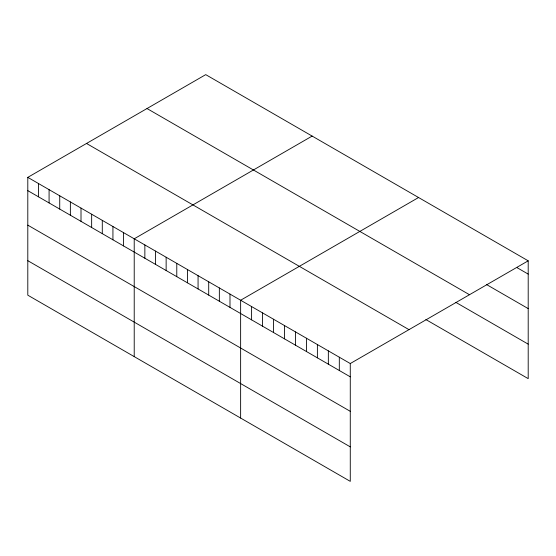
<?xml version="1.0" encoding="UTF-8"?>
<svg xmlns="http://www.w3.org/2000/svg" width="556" height="556" viewBox="0 0 556 556"><rect width="100%" height="100%" fill="white"/><g stroke="black" fill="none" stroke-linecap="round" stroke-linejoin="round"><path stroke-width="0.83" d="M27.8 177.364L350.273 363.541L350.273 481.364L27.8 295.18L27.8 177.364L205.727 74.636L528.2 260.82L528.2 378.636L425.868 319.554M312.145 136.074L134.218 238.802L134.218 356.625M418.557 197.519L240.63 300.24L240.63 418.063M350.273 363.541L528.2 260.82M517.233 267.77L528.2 274.101M486.535 284.547L528.2 308.601M147.013 108.538L469.486 294.715M455.837 302.36L528.2 344.143M86.514 143.462L408.987 329.645M27.8 190.645L350.273 376.829M27.8 225.145L350.273 411.322M27.8 260.688L350.273 446.864M339.313 357.209L339.313 370.498M328.346 350.878L328.346 364.166M317.386 344.553L317.386 357.835M306.419 338.222L306.419 351.51M295.451 331.89L295.451 345.179M284.491 325.559L284.491 338.847M273.524 319.227L273.524 332.516M262.564 312.903L262.564 326.184M251.597 306.571L251.597 319.86M229.989 294.096L229.989 307.385M219.349 287.952L219.349 301.241M208.708 281.809L208.708 295.097M198.068 275.665L198.068 288.953M187.428 269.521L187.428 282.809M176.78 263.377L176.78 276.666M166.14 257.233L166.14 270.522M155.499 251.09L155.499 264.378M144.859 244.946L144.859 258.234M123.578 232.658L123.578 245.947M112.931 226.514L112.931 239.803M102.29 220.371L102.29 233.659M91.65 214.227L91.65 227.508M81.009 208.083L81.009 221.364M70.369 201.939L70.369 215.221M59.728 195.795L59.728 209.077M49.081 189.652L49.081 202.933M38.44 183.508L38.44 196.789"/></g></svg>
